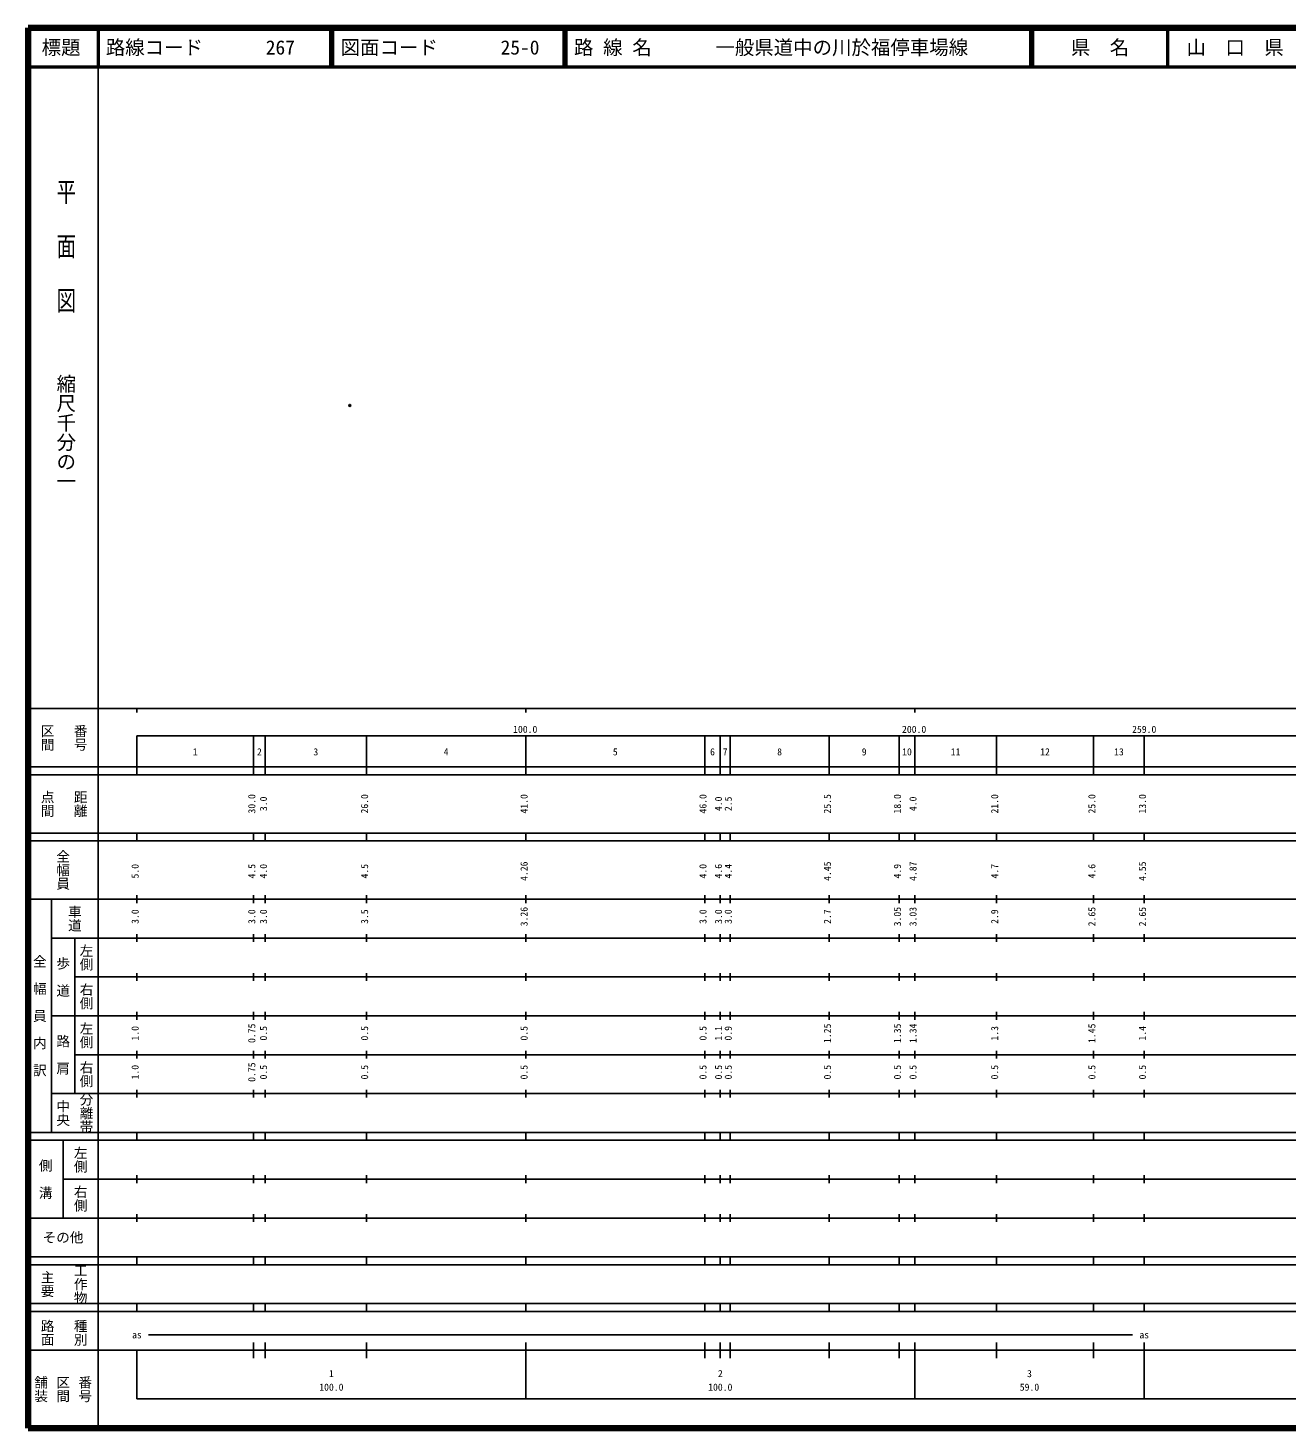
# Model space of a CAD drawing. Units: millimetres on the paper. Extents: x 40 to 680, y 20 to 380.
# Drawn here: x 40 to 363.7, y 20 to 380 of the extents above; entities that cross this region are included whole.
import ezdxf
from ezdxf.enums import TextEntityAlignment as Align

# ---------------------------------------------------------------- set-up
doc = ezdxf.new("R2010")
doc.units = ezdxf.units.MM
doc.header["$PDMODE"] = 32
doc.header["$PDSIZE"] = 0.5
doc.layers.add('M-OTRS', color=6, linetype='Continuous')
doc.layers.add('M-TTL-TXT', color=7, linetype='Continuous')
for name, color, linetype, lineweight in [('M-TTL', 2, 'Continuous', 140), ('M-TTL-BAND', 7, 'Continuous', 25), ('M-TTL-LINE', 7, 'Continuous', 50)]:
    doc.layers.add(name, color=color, linetype=linetype, lineweight=lineweight)
doc.styles.add('@ＭＳ ゴシック', font='')
doc.styles.add('ＭＳ ゴシック', font='')
doc.styles.get('@ＭＳ ゴシック').set_extended_font_data('@MS Gothic')
doc.styles.get('ＭＳ ゴシック').set_extended_font_data('MS Gothic')

msp = doc.modelspace()

# ---------------------------------------------------------------- linework, layer by layer
at = {"layer": 'M-OTRS'}
msp.add_point((122.726, 282.948), dxfattribs=at)
at = {"layer": 'M-TTL'}
for p, q in [((40, 380), (40, 20)), ((680, 380), (40, 380)), ((40, 20), (680, 20))]:
    msp.add_line(p, q, dxfattribs=at)
at = {"layer": 'M-TTL-BAND'}
for p, q in [((58, 370), (58, 20)), ((40, 205), (579, 205)), ((68, 205), (68, 204)), ((168, 205), (168, 204)), ((268, 205), (268, 204)), ((68, 198), (579, 198)), ((68, 198), (68, 188)), ((98, 188), (98, 198)), ((101, 188), (101, 198)), ((127, 188), (127, 198)), ((168, 188), (168, 198)), ((214, 188), (214, 198)), ((218, 188), (218, 198)), ((220.5, 188), (220.5, 198)), ((246, 188), (246, 198)), ((264, 188), (264, 198)), ((268, 188), (268, 198)), ((289, 188), (289, 198)), ((314, 188), (314, 198)), ((327, 188), (327, 198)), ((40, 190), (579, 190)), ((40, 188), (579, 188)), ((40, 173), (579, 173)), ((68, 171), (68, 173)), ((98, 171), (98, 173)), ((101, 171), (101, 173)), ((127, 171), (127, 173)), ((168, 171), (168, 173)), ((214, 171), (214, 173)), ((218, 171), (218, 173)), ((220.5, 171), (220.5, 173)), ((246, 171), (246, 173)), ((264, 171), (264, 173)), ((268, 171), (268, 173)), ((289, 171), (289, 173)), ((314, 171), (314, 173)), ((327, 171), (327, 173)), ((40, 171), (579, 171)), ((40, 156), (579, 156)), ((46, 96), (46, 156)), ((68, 155), (68, 157)), ((98, 155), (98, 157)), ((101, 155), (101, 157)), ((127, 155), (127, 157)), ((168, 155), (168, 157)), ((214, 155), (214, 157)), ((218, 155), (218, 157)), ((220.5, 155), (220.5, 157)), ((246, 155), (246, 157)), ((264, 155), (264, 157)), ((268, 155), (268, 157)), ((289, 155), (289, 157)), ((314, 155), (314, 157)), ((327, 155), (327, 157)), ((46, 146), (579, 146)), ((52, 146), (52, 106)), ((68, 145), (68, 147)), ((98, 145), (98, 147)), ((101, 145), (101, 147)), ((127, 145), (127, 147)), ((168, 145), (168, 147)), ((214, 145), (214, 147)), ((218, 145), (218, 147)), ((220.5, 145), (220.5, 147)), ((246, 145), (246, 147)), ((264, 145), (264, 147)), ((268, 145), (268, 147)), ((289, 145), (289, 147)), ((314, 145), (314, 147)), ((327, 145), (327, 147)), ((68, 135), (68, 137)), ((98, 135), (98, 137)), ((101, 135), (101, 137)), ((127, 135), (127, 137)), ((168, 135), (168, 137)), ((214, 135), (214, 137)), ((218, 135), (218, 137)), ((220.5, 135), (220.5, 137)), ((246, 135), (246, 137)), ((264, 135), (264, 137)), ((268, 135), (268, 137)), ((289, 135), (289, 137)), ((314, 135), (314, 137)), ((327, 135), (327, 137)), ((52, 136), (579, 136)), ((46, 126), (579, 126)), ((68, 125), (68, 127)), ((98, 125), (98, 127)), ((101, 125), (101, 127)), ((127, 125), (127, 127)), ((168, 125), (168, 127)), ((214, 125), (214, 127)), ((218, 125), (218, 127)), ((220.5, 125), (220.5, 127)), ((246, 125), (246, 127)), ((264, 125), (264, 127)), ((268, 125), (268, 127)), ((289, 125), (289, 127)), ((314, 125), (314, 127)), ((327, 125), (327, 127)), ((52, 116), (579, 116)), ((68, 115), (68, 117)), ((98, 115), (98, 117)), ((101, 115), (101, 117)), ((127, 115), (127, 117)), ((168, 115), (168, 117)), ((214, 115), (214, 117)), ((218, 115), (218, 117)), ((220.5, 115), (220.5, 117)), ((246, 115), (246, 117)), ((264, 115), (264, 117)), ((268, 115), (268, 117)), ((289, 115), (289, 117)), ((314, 115), (314, 117)), ((327, 115), (327, 117)), ((46, 106), (579, 106)), ((68, 105), (68, 107)), ((98, 105), (98, 107)), ((101, 105), (101, 107)), ((127, 105), (127, 107)), ((168, 105), (168, 107)), ((214, 105), (214, 107)), ((218, 105), (218, 107)), ((220.5, 105), (220.5, 107)), ((246, 105), (246, 107)), ((264, 105), (264, 107)), ((268, 105), (268, 107)), ((289, 105), (289, 107)), ((314, 105), (314, 107)), ((327, 105), (327, 107)), ((40, 96), (579, 96)), ((40, 94), (579, 94)), ((49, 94), (49, 74)), ((68, 94), (68, 96)), ((98, 94), (98, 96)), ((101, 94), (101, 96)), ((127, 94), (127, 96)), ((168, 94), (168, 96)), ((214, 94), (214, 96)), ((218, 94), (218, 96)), ((220.5, 94), (220.5, 96)), ((246, 94), (246, 96)), ((264, 94), (264, 96)), ((268, 94), (268, 96)), ((289, 94), (289, 96)), ((314, 94), (314, 96)), ((327, 94), (327, 96)), ((49, 84), (579, 84)), ((68, 83), (68, 85)), ((98, 83), (98, 85)), ((101, 83), (101, 85)), ((127, 83), (127, 85)), ((168, 83), (168, 85)), ((214, 83), (214, 85)), ((218, 83), (218, 85)), ((220.5, 83), (220.5, 85)), ((246, 83), (246, 85)), ((264, 83), (264, 85)), ((268, 83), (268, 85)), ((289, 83), (289, 85)), ((314, 83), (314, 85)), ((327, 83), (327, 85)), ((40, 74), (579, 74)), ((68, 73), (68, 75)), ((98, 73), (98, 75)), ((101, 73), (101, 75)), ((127, 73), (127, 75)), ((168, 73), (168, 75)), ((214, 73), (214, 75)), ((218, 73), (218, 75)), ((220.5, 73), (220.5, 75)), ((246, 73), (246, 75)), ((264, 73), (264, 75)), ((268, 73), (268, 75)), ((289, 73), (289, 75)), ((314, 73), (314, 75)), ((327, 73), (327, 75)), ((40, 64), (579, 64)), ((40, 62), (579, 62)), ((68, 62), (68, 64)), ((98, 62), (98, 64)), ((101, 62), (101, 64)), ((127, 62), (127, 64)), ((168, 62), (168, 64)), ((214, 62), (214, 64)), ((218, 62), (218, 64)), ((220.5, 62), (220.5, 64)), ((246, 62), (246, 64)), ((264, 62), (264, 64)), ((268, 62), (268, 64)), ((289, 62), (289, 64)), ((314, 62), (314, 64)), ((327, 62), (327, 64)), ((40, 52), (579, 52)), ((68, 50), (68, 52)), ((98, 50), (98, 52)), ((101, 50), (101, 52)), ((127, 50), (127, 52)), ((168, 50), (168, 52)), ((214, 50), (214, 52)), ((218, 50), (218, 52)), ((220.5, 50), (220.5, 52)), ((246, 50), (246, 52)), ((264, 50), (264, 52)), ((268, 50), (268, 52)), ((289, 50), (289, 52)), ((314, 50), (314, 52)), ((327, 50), (327, 52)), ((40, 50), (579, 50)), ((71, 44), (324, 44)), ((40, 40), (579, 40)), ((68, 40), (68, 27.5)), ((98, 38), (98, 42)), ((101, 38), (101, 42)), ((127, 38), (127, 42)), ((168, 27.5), (168, 42)), ((214, 38), (214, 42)), ((218, 38), (218, 42)), ((220.5, 38), (220.5, 42)), ((246, 38), (246, 42)), ((264, 38), (264, 42)), ((268, 27.5), (268, 42)), ((289, 38), (289, 42)), ((314, 38), (314, 42)), ((327, 27.5), (327, 42)), ((68, 27.5), (579, 27.5))]:
    msp.add_line(p, q, dxfattribs=at)
at = {"layer": 'M-TTL-LINE'}
for p, q in [((58, 380), (58, 370)), ((117.75, 380), (117.75, 370)), ((118.25, 380), (118.25, 370)), ((177.75, 380), (177.75, 370)), ((178.25, 380), (178.25, 370)), ((297.75, 380), (297.75, 370)), ((298.25, 380), (298.25, 370)), ((333, 380), (333, 370)), ((40, 370), (680, 370))]:
    msp.add_line(p, q, dxfattribs=at)

# ---------------------------------------------------------------- texts
at = {"layer": 'M-TTL-BAND', "style": '@ＭＳ ゴシック', "width": 1.4}
msp.add_text('平  面  図', height=3.666, rotation=270, dxfattribs=at).set_placement((49.777, 306.475), align=Align.MIDDLE_RIGHT)
at = {"layer": 'M-TTL-BAND', "style": '@ＭＳ ゴシック'}
msp.add_text('縮尺千分の一', height=3.666, rotation=270, dxfattribs=at).set_placement((49.777, 261.03), align=Align.MIDDLE_RIGHT)
for s, p in [('区間', (45, 197.5)), ('番号', (53.5, 197.5)), ('点間', (45, 180.5)), ('距離', (53.5, 180.5)), ('全幅員', (49, 163.5)), ('車道', (52, 151)), ('左側', (55, 141)), ('全\u3000幅\u3000員\u3000内\u3000訳', (43, 126)), ('歩\u3000道', (49, 136)), ('右側', (55, 131)), ('左側', (55, 121)), ('路\u3000肩', (49, 116)), ('右側', (55, 111)), ('分離帯', (55, 101)), ('中央', (49, 101)), ('左側', (53.5, 89)), ('側\u3000溝', (44.5, 84)), ('右側', (53.5, 79)), ('工作物', (53.5, 57)), ('主要', (45, 57)), ('路面', (45, 44.5)), ('種別', (53.5, 44.5)), ('舗装', (43.333, 30)), ('区間', (49, 30)), ('番号', (54.667, 30))]:
    msp.add_text(s, height=2.566, rotation=270, dxfattribs=at).set_placement(p, align=Align.MIDDLE_CENTER)
at = {"layer": 'M-TTL-BAND', "style": 'ＭＳ ゴシック'}
for s, p in [('100.0', (167.844, 198.195)), ('200.0', (267.844, 198.195)), ('259.0', (327, 198.195)), ('1', (83, 192.405)), ('2', (99.5, 192.405)), ('3', (114, 192.405)), ('4', (147.5, 192.405)), ('5', (191, 192.405)), ('6', (216, 192.405)), ('7', (219.25, 192.405)), ('8', (233.25, 192.405)), ('9', (255, 192.405)), ('10', (266, 192.405)), ('11', (278.5, 192.405)), ('12', (301.5, 192.405)), ('13', (320.5, 192.405)), ('as', (68, 42.5)), ('as', (327, 42.5)), ('1', (118, 32.523)), ('2', (218, 32.523)), ('3', (297.5, 32.523)), ('100.0', (118, 29.033)), ('100.0', (218, 29.033)), ('59.0', (297.5, 29.033))]:
    msp.add_text(s, height=1.833, dxfattribs=at).set_placement(p, align=Align.BOTTOM_CENTER)
for s, p in [('30.0', (99, 180.5)), ('3.0', (102, 180.5)), ('26.0', (128, 180.5)), ('41.0', (169, 180.5)), ('46.0', (215, 180.5)), ('4.0', (219, 180.5)), ('2.5', (221.5, 180.5)), ('25.5', (247, 180.5)), ('18.0', (265, 180.5)), ('4.0', (269, 180.5)), ('21.0', (290, 180.5)), ('25.0', (315, 180.5)), ('13.0', (328, 180.5)), ('5.0', (69, 163.174)), ('4.5', (99, 163.174)), ('4.0', (102, 163.174)), ('4.5', (128, 163.174)), ('4.26', (169, 163.174)), ('4.0', (215, 163.174)), ('4.6', (219, 163.174)), ('4.4', (221.5, 163.174)), ('4.45', (247, 163.174)), ('4.9', (265, 163.174)), ('4.87', (269, 163.174)), ('4.7', (290, 163.174)), ('4.6', (315, 163.174)), ('4.55', (328, 163.174)), ('3.0', (69, 151.5)), ('3.0', (99, 151.5)), ('3.0', (102, 151.5)), ('3.5', (128, 151.5)), ('3.26', (169, 151.5)), ('3.0', (215, 151.5)), ('3.0', (219, 151.5)), ('3.0', (221.5, 151.5)), ('2.7', (247, 151.5)), ('3.05', (265, 151.5)), ('3.03', (269, 151.5)), ('2.9', (290, 151.5)), ('2.65', (315, 151.5)), ('2.65', (328, 151.5)), ('1.0', (69, 121.5)), ('0.75', (99, 121.5)), ('0.5', (102, 121.5)), ('0.5', (128, 121.5)), ('0.5', (169, 121.5)), ('0.5', (215, 121.5)), ('1.1', (219, 121.5)), ('0.9', (221.5, 121.5)), ('1.25', (247, 121.5)), ('1.35', (265, 121.5)), ('1.34', (269, 121.5)), ('1.3', (290, 121.5)), ('1.45', (315, 121.5)), ('1.4', (328, 121.5)), ('1.0', (69, 111.5)), ('0.75', (99, 111.5)), ('0.5', (102, 111.5)), ('0.5', (128, 111.5)), ('0.5', (169, 111.5)), ('0.5', (215, 111.5)), ('0.5', (219, 111.5)), ('0.5', (221.5, 111.5)), ('0.5', (247, 111.5)), ('0.5', (265, 111.5)), ('0.5', (269, 111.5)), ('0.5', (290, 111.5)), ('0.5', (315, 111.5)), ('0.5', (328, 111.5))]:
    msp.add_text(s, height=1.833, rotation=90, dxfattribs=at).set_placement(p, align=Align.BOTTOM_CENTER)
msp.add_text('その他', height=2.566, dxfattribs=at).set_placement((49, 69), align=Align.MIDDLE_CENTER)
at = {"layer": 'M-TTL-TXT', "style": 'ＭＳ ゴシック'}
for s, p in [('標題', (48.5, 375)), ('県\u3000名', (315.625, 375)), ('山\u3000口\u3000県', (350.375, 375))]:
    msp.add_text(s, height=3.666, dxfattribs=at).set_placement(p, align=Align.MIDDLE_CENTER)
for s, p in [('路線コード', (60, 375)), ('267', (101.142, 375)), ('図面コード', (120.38, 375)), ('25-0', (161.521, 375)), ('路 線 名', (180.38, 375)), ('一般県道中の川於福停車場線', (216.734, 375))]:
    msp.add_text(s, height=3.666, dxfattribs=at).set_placement(p, align=Align.MIDDLE_LEFT)

doc.saveas('drawing.dxf')
